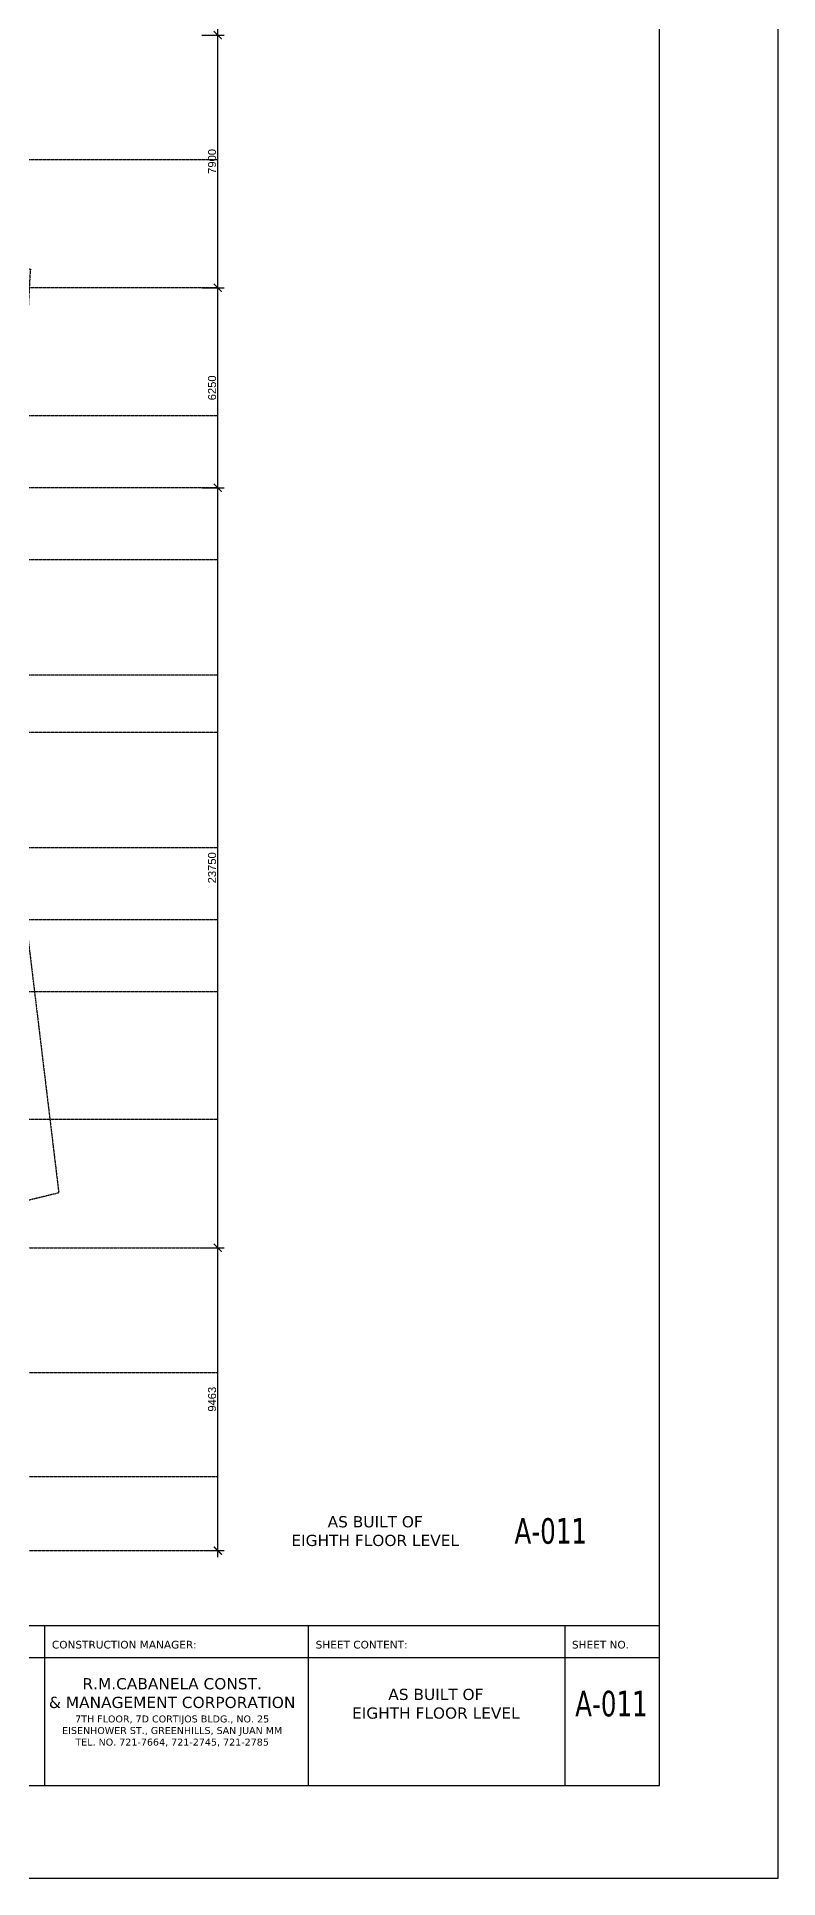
# Model space of a CAD drawing. Header units: inches. Extents: x -189245 to 740841, y -215444 to 469401.
# Drawn here: x 352577 to 375755, y -152678 to -95136 of the extents above; entities that cross this region are included whole.
import ezdxf

# ---------------------------------------------------------------- set-up
doc = ezdxf.new("R2010")
doc.units = ezdxf.units.IN
doc.header["$LTSCALE"] = 10
doc.header["$MEASUREMENT"] = 0
doc.linetypes.add('GRID NORMAL$0$GRID BASEMENT$0$GRID GROUND$0$GRID$0$$0$PHANTOM', pattern=[2.5, 1.25, -0.25, 0.25, -0.25, 0.25, -0.25])
for name, color, linetype in [('3', 252, 'Continuous'), ('a-dim', 8, 'Continuous'), ('A-GRID', 8, 'Continuous'), ('HATCH TSG', 9, 'Continuous')]:
    doc.layers.add(name, color=color, linetype=linetype)
doc.layers.add('DEFPOINT', color=7, linetype='Continuous', plot=False)
doc.layers.add('DEFPOINT @ 1', color=7, linetype='Continuous', plot=False)
doc.styles.add('GRID NORMAL$0$GRID BASEMENT$0$GRID GROUND$0$GRID$0$Standard', font='ARIAL.TTF')
doc.styles.add('loudet_font200', font='romans.shx')
doc.dimstyles.new('GRID NORMAL$0$GRID BASEMENT$0$GRID GROUND$0$GRID$0$Standard', dxfattribs={"dimtxt": 250, "dimasz": 0.18, "dimexe": 0.18, "dimexo": 0.0625, "dimgap": 50, "dimtad": 1, "dimdec": 0, "dimzin": 0, "dimdsep": 46, "dimtxsty": 'GRID NORMAL$0$GRID BASEMENT$0$GRID GROUND$0$GRID$0$Standard', "dimcen": 0.09, "dimadec": 0, "dimazin": 0, "dimtfac": 1, "dimtdec": 0, "dimtofl": 0, "dimtmove": 0, "dimatfit": 3, "dimfxl": 1, "dimtolj": 1, "dimtzin": 0, "dimarcsym": 0})

# ---------------------------------------------------------------- blocks, each defined once
blk = doc.blocks.new('GRID NORMAL$0$GRID BASEMENT$0$GRID GROUND$0$GRID$0$_ARCHTICK')
at = {"color": 0, "linetype": 'ByBlock', "ltscale": 20, "const_width": 0.15}
blk.add_lwpolyline([(-0.5, -0.5), (0.5, 0.5)], dxfattribs=at)
blk = doc.blocks.new('*D480')
at = {"layer": 'a-dim', "color": 0, "lineweight": -2, "ltscale": 500}
for p, q in [((-34188, -235324), (-33488, -235324)), ((-33688, -241087), (-33688, -235124)), ((-34188, -240887), (-33488, -240887))]:
    blk.add_line(p, q, dxfattribs=at)
at = {"layer": 'Defpoints', "color": 0, "ltscale": 500}
for p in [(-34188, -235324), (-33688, -235324), (-34188, -240887)]:
    blk.add_point(p, dxfattribs=at)
at = {"layer": 'a-dim', "color": 0, "lineweight": -2, "ltscale": 500, "xscale": 250, "yscale": 250, "zscale": 250}
for p, rotation in [((-33688, -235324), 90), ((-33688, -240887), 270)]:
    blk.add_blockref('GRID NORMAL$0$GRID BASEMENT$0$GRID GROUND$0$GRID$0$_ARCHTICK', p, dxfattribs=dict(at, rotation=rotation))
at = {"layer": 'a-dim', "color": 3, "ltscale": 500, "insert": (-33866, -238105), "char_height": 250, "attachment_point": 5, "rotation": 90, "style": 'GRID NORMAL$0$GRID BASEMENT$0$GRID GROUND$0$GRID$0$Standard'}
blk.add_mtext('\\A1;5563', dxfattribs=at)
blk = doc.blocks.new('*D481')
at = {"layer": 'a-dim', "color": 0, "lineweight": -2, "ltscale": 500}
for p, q in [((-34188, -240887), (-33488, -240887)), ((-33688, -248987), (-33688, -240687)), ((-34188, -248787), (-33488, -248787))]:
    blk.add_line(p, q, dxfattribs=at)
at = {"layer": 'Defpoints', "color": 0, "ltscale": 500}
for p in [(-34188, -240887), (-33688, -240887), (-34188, -248787)]:
    blk.add_point(p, dxfattribs=at)
at = {"layer": 'a-dim', "color": 0, "lineweight": -2, "ltscale": 500, "xscale": 250, "yscale": 250, "zscale": 250}
for p, rotation in [((-33688, -240887), 90), ((-33688, -248787), 270)]:
    blk.add_blockref('GRID NORMAL$0$GRID BASEMENT$0$GRID GROUND$0$GRID$0$_ARCHTICK', p, dxfattribs=dict(at, rotation=rotation))
at = {"layer": 'a-dim', "color": 3, "ltscale": 500, "insert": (-33866, -244837), "char_height": 250, "attachment_point": 5, "rotation": 90, "style": 'GRID NORMAL$0$GRID BASEMENT$0$GRID GROUND$0$GRID$0$Standard'}
blk.add_mtext('\\A1;7900', dxfattribs=at)
blk = doc.blocks.new('*D482')
at = {"layer": 'a-dim', "color": 0, "lineweight": -2, "ltscale": 500}
for p, q in [((-34188, -278786), (-33488, -278786)), ((-33688, -288449), (-33688, -278586)), ((-34104, -288249), (-33488, -288249))]:
    blk.add_line(p, q, dxfattribs=at)
at = {"layer": 'Defpoints', "color": 0, "ltscale": 500}
for p in [(-34188, -278786), (-33688, -278786), (-34104, -288249)]:
    blk.add_point(p, dxfattribs=at)
at = {"layer": 'a-dim', "color": 0, "lineweight": -2, "ltscale": 500, "xscale": 250, "yscale": 250, "zscale": 250}
for p, rotation in [((-33688, -278786), 90), ((-33688, -288249), 270)]:
    blk.add_blockref('GRID NORMAL$0$GRID BASEMENT$0$GRID GROUND$0$GRID$0$_ARCHTICK', p, dxfattribs=dict(at, rotation=rotation))
at = {"layer": 'a-dim', "color": 3, "ltscale": 500, "insert": (-33866, -283518), "char_height": 250, "attachment_point": 5, "rotation": 90, "style": 'GRID NORMAL$0$GRID BASEMENT$0$GRID GROUND$0$GRID$0$Standard'}
blk.add_mtext('\\A1;9463', dxfattribs=at)
blk = doc.blocks.new('*D483')
at = {"layer": 'a-dim', "color": 0, "lineweight": -2, "ltscale": 500}
for p, q in [((-34188, -248787), (-33488, -248787)), ((-33688, -255237), (-33688, -248587)), ((-34188, -255037), (-33488, -255037))]:
    blk.add_line(p, q, dxfattribs=at)
at = {"layer": 'Defpoints', "color": 0, "ltscale": 500}
for p in [(-34188, -248787), (-33688, -248787), (-34188, -255037)]:
    blk.add_point(p, dxfattribs=at)
at = {"layer": 'a-dim', "color": 0, "lineweight": -2, "ltscale": 500, "xscale": 250, "yscale": 250, "zscale": 250}
for p, rotation in [((-33688, -248787), 90), ((-33688, -255037), 270)]:
    blk.add_blockref('GRID NORMAL$0$GRID BASEMENT$0$GRID GROUND$0$GRID$0$_ARCHTICK', p, dxfattribs=dict(at, rotation=rotation))
at = {"layer": 'a-dim', "color": 3, "ltscale": 500, "insert": (-33866, -251912), "char_height": 250, "attachment_point": 5, "rotation": 90, "style": 'GRID NORMAL$0$GRID BASEMENT$0$GRID GROUND$0$GRID$0$Standard'}
blk.add_mtext('\\A1;6250', dxfattribs=at)
blk = doc.blocks.new('*D484')
at = {"layer": 'a-dim', "color": 0, "lineweight": -2, "ltscale": 500}
for p, q in [((-33688, -278986), (-33688, -254836)), ((-34188, -255036), (-33488, -255036)), ((-34188, -278786), (-33488, -278786))]:
    blk.add_line(p, q, dxfattribs=at)
at = {"layer": 'Defpoints', "color": 0, "ltscale": 500}
for p in [(-34188, -255036), (-33688, -255036), (-34188, -278786)]:
    blk.add_point(p, dxfattribs=at)
at = {"layer": 'a-dim', "color": 0, "lineweight": -2, "ltscale": 500, "xscale": 250, "yscale": 250, "zscale": 250}
for p, rotation in [((-33688, -255036), 90), ((-33688, -278786), 270)]:
    blk.add_blockref('GRID NORMAL$0$GRID BASEMENT$0$GRID GROUND$0$GRID$0$_ARCHTICK', p, dxfattribs=dict(at, rotation=rotation))
at = {"layer": 'a-dim', "color": 3, "ltscale": 500, "insert": (-33866, -266911), "char_height": 250, "attachment_point": 5, "rotation": 90, "style": 'GRID NORMAL$0$GRID BASEMENT$0$GRID GROUND$0$GRID$0$Standard'}
blk.add_mtext('\\A1;23750', dxfattribs=at)
blk = doc.blocks.new('grid')
at = {"layer": 'A-GRID', "linetype": 'GRID NORMAL$0$GRID BASEMENT$0$GRID GROUND$0$GRID$0$$0$PHANTOM'}
for p, q in [((-33688.1, -244786.6), (-100703.6, -244786.6)), ((-33688.1, -248786.6), (-100703.6, -248786.6)), ((-33688.1, -252786.6), (-100703.5, -252786.6)), ((-33688.1, -255036.6), (-100703.5, -255036.6)), ((-33688.1, -257286.6), (-100703.5, -257286.6)), ((-33688.1, -260886.6), (-100703.6, -260886.6)), ((-33688.1, -262686.6), (-100703.6, -262686.6)), ((-33688.1, -266286.6), (-100703.6, -266286.6)), ((-33688.1, -268536.6), (-100703.6, -268536.6)), ((-33688.1, -270786.6), (-100703.6, -270786.6)), ((-33688.1, -274776.9), (-100703.6, -274786.6))]:
    blk.add_line(p, q, dxfattribs=at)
for points in [[(-100703.5, -278787), (-33688.1, -278784.6)], [(-100703.6, -282686.6), (-33688.1, -282686.6)], [(-100703.6, -285936.6), (-33688.1, -285936.6)], [(-100703.6, -288249.1), (-33688.1, -288249.1)]]:
    blk.add_lwpolyline(points, dxfattribs=at)
at = {"layer": 'a-dim', "ltscale": 500}
for base, p1, p2, picture, middle in [((-33688.1325, -235324.0815), (-34188.1325, -240886.6148), (-34188.1325, -235324.0815), '*D480', (-33865.8611, -238105.3481)), ((-33688.1, -240886.6), (-34188.1, -248786.6), (-34188.1, -240886.6), '*D481', (-33865.7, -244836.6)), ((-33688.1, -248786.6), (-34188.1, -255036.6), (-34188.1, -248786.6), '*D483', (-33865.7, -251911.6)), ((-33688.1, -255035.6), (-34188.1, -278786), (-34188.1, -255035.6), '*D484', (-33865.8, -266910.8)), ((-33688.1, -278786), (-34104.4, -288249.1), (-34188.1, -278786), '*D482', (-33865.9, -283517.6))]:
    dim = blk.add_linear_dim(base=base, p1=p1, p2=p2, angle=270, dimstyle='GRID NORMAL$0$GRID BASEMENT$0$GRID GROUND$0$GRID$0$Standard', override={"dimasz": 250, "dimexe": 200, "dimblk1": 'GRID NORMAL$0$GRID BASEMENT$0$GRID GROUND$0$GRID$0$_ARCHTICK', "dimblk2": 'GRID NORMAL$0$GRID BASEMENT$0$GRID GROUND$0$GRID$0$_ARCHTICK', "dimsah": 1, "dimdle": 200, "dimclrt": 3}, dxfattribs=at)
    dim.commit()
    dim.dimension.update_dxf_attribs({"geometry": picture, "text_midpoint": middle})

msp = doc.modelspace()

# ---------------------------------------------------------------- linework, layer by layer
at = {"layer": '3', "color": 251, "linetype": 'GRID NORMAL$0$GRID BASEMENT$0$GRID GROUND$0$GRID$0$$0$PHANTOM', "flags": 128}
msp.add_lwpolyline([(352371.55939, -102410.09833), (351907.57657, -111087.70283), (352289.23542, -123191.68716), (353264.45, -131262.98547), (298600.66526, -144611.52615), (297343.53117, -137766.00105), (296388.45816, -130468.23184), (295808.09231, -123131.14962), (295604.50917, -115793.97346), (295780.69383, -108466.09117), (296335.27965, -101137.04385), (297262.93139, -93855.89956), (298496.71244, -87006.12698), (352390.51377, -102402.90191)], dxfattribs=at)
at = {"layer": 'DEFPOINT', "color": 5}
msp.add_line((276847.93173, -144778.22268), (372047.93173, -144778.22268), dxfattribs=at)
at = {"layer": 'DEFPOINT'}
for p, q in [((352827.86683, -149778.22268), (352827.86683, -144778.22268)), ((361072.62574, -149778.22268), (361072.62574, -144778.22268)), ((369097.39447, -149778.22268), (369097.39447, -144778.22268)), ((276847.93173, -145786.75492), (372047.93173, -145786.75492))]:
    msp.add_line(p, q, dxfattribs=at)
at = {"layer": 'DEFPOINT', "color": 2}
msp.add_lwpolyline([(270754.93173, -152678.22268), (375754.93173, -152678.22268), (375754.93173, -78428.22268), (270754.93173, -78428.22268)], close=True, dxfattribs=at)
at = {"layer": 'DEFPOINT', "color": 5}
msp.add_lwpolyline([(276847.93173, -149778.22268), (372047.93173, -149778.22268), (372047.93173, -81328.22268), (276847.93173, -81328.22268)], close=True, dxfattribs=at)

# ---------------------------------------------------------------- block references
at = {"layer": 'HATCH TSG'}
msp.add_blockref('grid', (391923.03117, 145806.69125), dxfattribs=at)

# ---------------------------------------------------------------- texts
at = {"layer": 'DEFPOINT', "linetype": 'Continuous', "char_height": 239.5008, "width": 6754.4897056, "attachment_point": 1, "style": 'loudet_font200'}
for s, insert in [('{\\fVerdana|b0|i0|c0|p34;CONSTRUCTION MANAGER:}', (353049.08365, -145261.10351)), ('{\\fVerdana|b0|i0|c0|p34;SHEET CONTENT:}', (361293.84256, -145261.10351)), ('{\\fVerdana|b0|i0|c0|p34;SHEET NO.}', (369306.72956, -145261.10351))]:
    msp.add_mtext(s, dxfattribs=dict(at, insert=insert))
at = {"layer": 'DEFPOINT @ 1', "linetype": 'Continuous', "attachment_point": 5, "style": 'loudet_font200'}
for s, insert, char_height in [('{\\fVerdana|b0|i0|c0|p34;AS BUILT OF\\PEIGHTH FLOOR LEVEL}', (363156.06055, -141834.55113), 350), ('{\\fVerdana|b0|i0|c0|p34;\\W0.7;A-011}', (368645.53462, -141834.55113), 800), ('{\\fVerdana|b0|i0|c0|p34;R.M.CABANELA CONST. \\P& MANAGEMENT CORPORATION\\P\\H0.62x;7TH FLOOR, 7D CORTIJOS BLDG., NO. 25\\PEISENHOWER ST., GREENHILLS, SAN JUAN MM\\PTEL. NO. 721-7664, 721-2745, 721-2785 }', (356808.19053, -147497.84422), 350), ('{\\fVerdana|b0|i0|c0|p34;AS BUILT OF\\PEIGHTH FLOOR LEVEL}', (365052.94944, -147229.55496), 350), ('{\\fVerdana|b0|i0|c0|p34;\\W0.7;A-011}', (370542.42351, -147229.55496), 800)]:
    msp.add_mtext(s, dxfattribs=dict(at, insert=insert, char_height=char_height))

doc.saveas('drawing.dxf')
